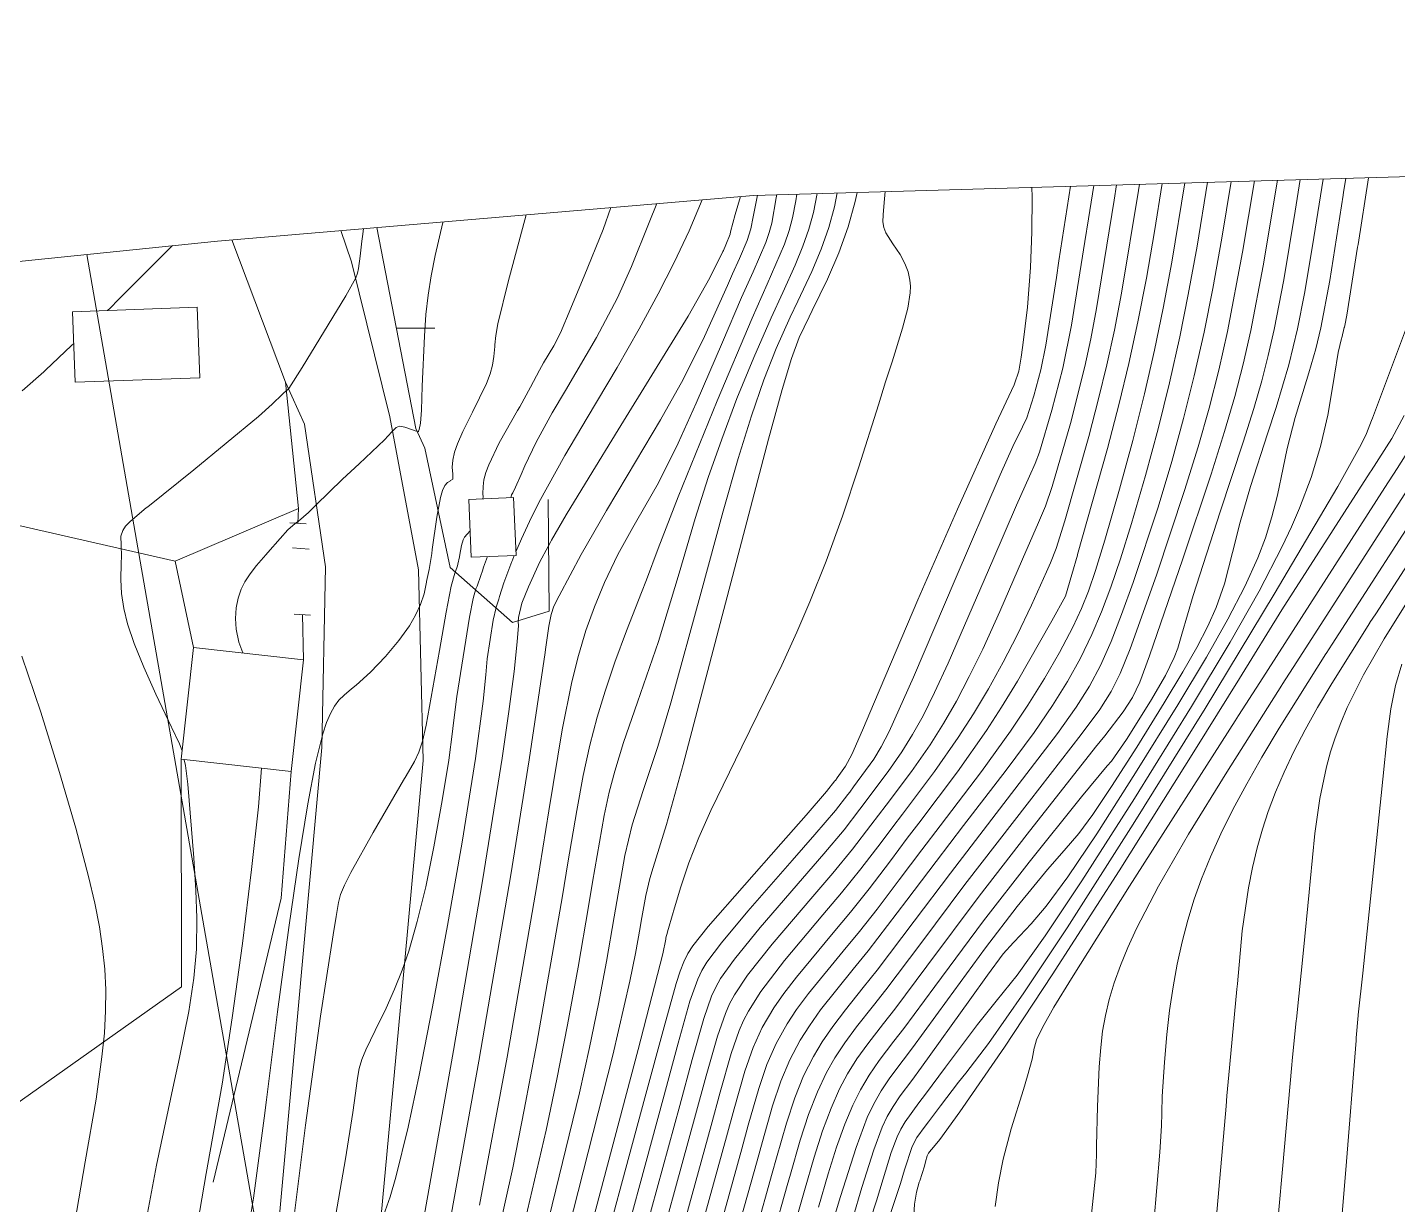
# Model space of a CAD drawing. Header units: metres. Extents: x 1233805 to 1234355, y 654698 to 655114.
# Drawn here: x 1234272.36 to 1234313.73, y 655078.77 to 655114.32 of the extents above; entities that cross this region are included whole.
import ezdxf

# ---------------------------------------------------------------- set-up
doc = ezdxf.new("R2010")
doc.units = ezdxf.units.M

msp = doc.modelspace()

# ---------------------------------------------------------------- linework, layer by layer
at = {"layer": 'ИИ_ГОРИЗОНТАЛИ_ОСН', "lineweight": 0}
for points, elevation in [([(1234310.791, 655109.72), (1234310.641, 655108.766), (1234310.295, 655106.698), (1234310.005, 655105.19), (1234309.827, 655104.406), (1234309.63, 655103.644), (1234309.388, 655102.811), (1234309.068, 655101.789), (1234308.377, 655099.685), (1234307.554, 655097.161), (1234307.212, 655095.993), (1234307.09, 655095.57), (1234306.989, 655095.292), (1234306.722, 655094.741), (1234306.273, 655093.973), (1234305.541, 655092.808), (1234305.087, 655092.161), (1234304.964, 655092.015), (1234304.186, 655091.08), (1234302.605, 655089.109), (1234301.23, 655087.339), (1234299.758, 655085.354), (1234298.819, 655084.084), (1234298.521, 655083.699), (1234298.075, 655083.114), (1234297.771, 655082.674), (1234297.51, 655082.235), (1234297.28, 655081.773), (1234297.042, 655081.2), (1234296.793, 655080.505), (1234296.535, 655079.695), (1234296.245, 655078.693)], 63.5), ([(1234312.164, 655109.759), (1234312.099, 655109.345), (1234312.086, 655109.256), (1234311.68, 655106.671), (1234311.417, 655105.244), (1234311.266, 655104.614), (1234311.05, 655103.889), (1234310.977, 655103.659), (1234310.636, 655102.538), (1234310.4, 655101.598), (1234310.28, 655101.02), (1234310.105, 655100.189), (1234309.938, 655099.535), (1234309.741, 655098.907), (1234309.51, 655098.296), (1234309.122, 655097.437), (1234308.607, 655096.444), (1234307.959, 655095.301), (1234307.096, 655093.863), (1234305.821, 655091.805), (1234304.646, 655089.968), (1234303.776, 655088.669), (1234303.12, 655087.782), (1234302.669, 655087.249), (1234302.152, 655086.701), (1234302.136, 655086.685), (1234301.822, 655086.335), (1234301.349, 655085.695), (1234300.818, 655084.949), (1234299.355, 655082.913), (1234299.059, 655082.517), (1234298.714, 655082.051), (1234298.499, 655081.733), (1234298.322, 655081.427), (1234298.168, 655081.102), (1234297.912, 655080.416), (1234297.557, 655079.278), (1234297.277, 655078.361)], 64.5), ([(1234312.851, 655109.779), (1234312.535, 655107.76), (1234312.523, 655107.683), (1234312.2, 655105.624), (1234312.133, 655105.315), (1234312.123, 655105.27), (1234312.119, 655105.252), (1234312.042, 655104.939), (1234312.036, 655104.919), (1234311.938, 655104.501), (1234311.823, 655103.817), (1234311.802, 655103.682), (1234311.62, 655102.611), (1234311.4, 655101.663), (1234311.117, 655100.723), (1234310.771, 655099.797), (1234310.529, 655099.238), (1234310.245, 655098.637), (1234309.55, 655097.295), (1234308.674, 655095.751), (1234307.507, 655093.808), (1234305.785, 655091.029), (1234304.199, 655088.547), (1234303.087, 655086.878), (1234302.24, 655085.694), (1234301.611, 655084.907), (1234301.044, 655084.204), (1234300.083, 655082.921), (1234299.471, 655082.097), (1234299.278, 655081.843), (1234298.861, 655081.27), (1234298.732, 655081.048), (1234298.621, 655080.813), (1234298.444, 655080.336), (1234298.201, 655079.547), (1234298, 655078.883), (1234297.635, 655077.771)], 65), ([(1234296.813, 655109.319), (1234296.726, 655108.898), (1234296.553, 655108.271), (1234296.325, 655107.625), (1234296.04, 655106.947), (1234295.62, 655106.055), (1234295.386, 655105.566), (1234294.964, 655104.623), (1234294.594, 655103.677), (1234294.22, 655102.59), (1234293.824, 655101.302), (1234293.37, 655099.704), (1234292.706, 655097.262), (1234291.786, 655093.918), (1234291.39, 655092.6), (1234290.954, 655091.27), (1234290.621, 655090.237), (1234290.399, 655089.311), (1234290.155, 655087.915), (1234290.079, 655087.456), (1234289.846, 655086.112), (1234289.604, 655084.833), (1234289.33, 655083.514), (1234289.025, 655082.146), (1234288, 655077.938)], 56.5), ([(1234297.412, 655109.336), (1234297.356, 655109.063), (1234297.143, 655108.294), (1234296.864, 655107.51), (1234296.52, 655106.711), (1234296.055, 655105.769), (1234295.959, 655105.58), (1234295.663, 655104.952), (1234295.428, 655104.32), (1234295.145, 655103.385), (1234294.733, 655101.881), (1234293.597, 655097.543), (1234292.156, 655092.06), (1234291.652, 655090.244), (1234291.257, 655088.949), (1234291.152, 655088.613), (1234291.028, 655088.104), (1234290.891, 655087.326), (1234290.859, 655087.139), (1234290.72, 655086.35), (1234290.548, 655085.509), (1234290.031, 655083.279), (1234288.545, 655077.424)], 57), ([(1234298.261, 655109.361), (1234298.23, 655109.03), (1234298.194, 655108.658), (1234298.191, 655108.446), (1234298.218, 655108.275), (1234298.283, 655108.112), (1234298.493, 655107.782), (1234298.707, 655107.455), (1234298.849, 655107.19), (1234298.948, 655106.934), (1234299.004, 655106.683), (1234299.018, 655106.5), (1234299.012, 655106.302), (1234298.939, 655105.837), (1234298.782, 655105.237), (1234298.466, 655104.223), (1234298.272, 655103.612), (1234298.056, 655102.92), (1234297.463, 655101.044), (1234296.965, 655099.561), (1234296.473, 655098.203), (1234295.987, 655096.973), (1234295.59, 655096.05), (1234295.137, 655095.057), (1234293.933, 655092.59), (1234292.994, 655090.667), (1234292.635, 655089.853), (1234292.331, 655089.083), (1234292.084, 655088.365), (1234291.871, 655087.63), (1234291.858, 655087.583), (1234291.686, 655087), (1234291.682, 655086.989), (1234291.64, 655086.821), (1234291.633, 655086.783), (1234291.544, 655086.337), (1234290.804, 655083.455), (1234288.725, 655075.628)], 57.5), ([(1234303.849, 655109.521), (1234303.505, 655107.27), (1234303.427, 655106.768), (1234303.339, 655106.195), (1234303.105, 655104.718), (1234302.959, 655103.981), (1234302.75, 655103.19), (1234302.531, 655102.526), (1234302.403, 655102.253), (1234302.117, 655101.663), (1234301.732, 655100.807), (1234300.376, 655097.643), (1234299.115, 655094.695), (1234298.374, 655093.054), (1234298.135, 655092.591), (1234297.911, 655092.222), (1234297.304, 655091.379), (1234297.188, 655091.226), (1234297.134, 655091.154), (1234296.755, 655090.67), (1234296.136, 655089.943), (1234295.449, 655089.157), (1234294.115, 655087.624), (1234293.312, 655086.672), (1234292.869, 655086.083), (1234292.723, 655085.838), (1234292.598, 655085.578), (1234292.363, 655084.914), (1234292.007, 655083.642), (1234291.553, 655081.961), (1234289.95, 655076.064)], 58.5), ([(1234304.558, 655109.541), (1234304.398, 655108.537), (1234304.29, 655107.851), (1234303.882, 655105.327), (1234303.623, 655104.029), (1234303.295, 655102.754), (1234302.913, 655101.489), (1234302.788, 655101.143), (1234302.619, 655100.766), (1234302.224, 655099.891), (1234301.509, 655098.23), (1234300.158, 655095.12), (1234299.748, 655094.23), (1234299.401, 655093.529), (1234299.087, 655092.959), (1234298.763, 655092.438), (1234298.352, 655091.846), (1234297.798, 655091.107), (1234297.623, 655090.877), (1234297.495, 655090.707), (1234297.017, 655090.089), (1234296.405, 655089.358), (1234295.764, 655088.618), (1234294.483, 655087.13), (1234293.709, 655086.183), (1234293.289, 655085.591), (1234293.142, 655085.331), (1234293.015, 655085.058), (1234292.778, 655084.384), (1234292.431, 655083.147), (1234292.054, 655081.756), (1234290.521, 655076.14)], 59), ([(1234305.247, 655109.561), (1234305.174, 655109.105), (1234305.105, 655108.67), (1234304.641, 655105.827), (1234304.469, 655104.915), (1234304.287, 655104.077), (1234303.849, 655102.353), (1234303.296, 655100.451), (1234303.099, 655099.859), (1234302.888, 655099.361), (1234302.717, 655098.976), (1234302.404, 655098.255), (1234301.718, 655096.679), (1234301.202, 655095.544), (1234300.797, 655094.711), (1234300.408, 655093.971), (1234300.019, 655093.295), (1234299.614, 655092.654), (1234299.05, 655091.844), (1234298.291, 655090.834), (1234298.057, 655090.527), (1234297.828, 655090.222), (1234297.273, 655089.5), (1234296.673, 655088.772), (1234296.072, 655088.071), (1234294.85, 655086.633), (1234294.106, 655085.693), (1234293.709, 655085.1), (1234293.562, 655084.827), (1234293.432, 655084.54), (1234293.193, 655083.855), (1234292.854, 655082.652), (1234292.535, 655081.474), (1234291.093, 655076.217)], 59.5), ([(1234306.623, 655109.6), (1234306.392, 655108.159), (1234306.145, 655106.744), (1234305.889, 655105.425), (1234305.616, 655104.173), (1234305.322, 655102.958), (1234304.969, 655101.601), (1234304.067, 655098.396), (1234304.061, 655098.375), (1234303.891, 655097.791), (1234303.701, 655097.145), (1234303.289, 655096.393), (1234302.25, 655094.575), (1234301.773, 655093.793), (1234301.318, 655093.086), (1234300.447, 655091.84), (1234299.279, 655090.289), (1234298.926, 655089.828), (1234298.418, 655089.153), (1234297.772, 655088.301), (1234297.209, 655087.6), (1234296.683, 655086.972), (1234295.58, 655085.638), (1234295.201, 655085.142), (1234294.899, 655084.713), (1234294.545, 655084.119), (1234294.269, 655083.511), (1234294.024, 655082.8), (1234293.702, 655081.662), (1234293.47, 655080.809), (1234292.236, 655076.37)], 60.5), ([(1234307.306, 655109.62), (1234306.91, 655107.226), (1234306.65, 655105.836), (1234306.388, 655104.568), (1234306.084, 655103.247), (1234305.732, 655101.843), (1234305.333, 655100.368), (1234304.89, 655098.832), (1234304.611, 655097.917), (1234304.399, 655097.293), (1234304.186, 655096.764), (1234303.921, 655096.203), (1234303.521, 655095.444), (1234303.065, 655094.651), (1234302.569, 655093.853), (1234302.041, 655093.061), (1234301.169, 655091.85), (1234299.916, 655090.202), (1234299.361, 655089.479), (1234298.678, 655088.571), (1234298.014, 655087.69), (1234297.478, 655087.014), (1234296.987, 655086.423), (1234295.945, 655085.14), (1234295.585, 655084.654), (1234295.296, 655084.223), (1234294.963, 655083.63), (1234294.688, 655083.001), (1234294.441, 655082.274), (1234294.126, 655081.168), (1234293.93, 655080.452), (1234293.277, 655078.08)], 61), ([(1234307.992, 655109.64), (1234307.676, 655107.713), (1234307.41, 655106.256), (1234307.154, 655104.972), (1234306.847, 655103.587), (1234306.503, 655102.194), (1234306.122, 655100.79), (1234305.693, 655099.332), (1234305.36, 655098.271), (1234305.068, 655097.41), (1234304.788, 655096.666), (1234304.5, 655095.987), (1234304.152, 655095.265), (1234303.766, 655094.567), (1234303.308, 655093.836), (1234302.752, 655093.027), (1234301.911, 655091.885), (1234300.628, 655090.212), (1234299.795, 655089.13), (1234298.917, 655087.96), (1234297.746, 655086.428), (1234297.292, 655085.874), (1234296.31, 655084.644), (1234295.97, 655084.168), (1234295.693, 655083.733), (1234295.379, 655083.142), (1234295.107, 655082.494), (1234294.857, 655081.751), (1234294.55, 655080.673), (1234294.389, 655080.086), (1234293.813, 655078.011)], 61.5), ([(1234309.407, 655109.68), (1234309.05, 655107.531), (1234308.592, 655105.137), (1234308.329, 655103.962), (1234308.039, 655102.824), (1234307.708, 655101.653), (1234307.299, 655100.331), (1234306.452, 655097.776), (1234305.659, 655095.555), (1234305.356, 655094.802), (1234305.084, 655094.261), (1234304.738, 655093.721), (1234304.175, 655092.959), (1234302.613, 655090.945), (1234300.664, 655088.431), (1234299.336, 655086.656), (1234298.282, 655085.256), (1234297.904, 655084.782), (1234297.395, 655084.138), (1234297.04, 655083.655), (1234296.739, 655083.197), (1234296.486, 655082.753), (1234296.211, 655082.168), (1234295.948, 655081.491), (1234295.693, 655080.712), (1234295.397, 655079.683), (1234295.304, 655079.346), (1234294.888, 655077.874)], 62.5), ([(1234310.103, 655109.7), (1234309.672, 655107.115), (1234309.299, 655105.164), (1234309.07, 655104.151), (1234308.815, 655103.171), (1234308.507, 655102.112), (1234308.102, 655100.83), (1234307.25, 655098.269), (1234306.239, 655095.34), (1234305.948, 655094.547), (1234305.729, 655094.084), (1234305.444, 655093.648), (1234304.887, 655092.925), (1234304.613, 655092.579), (1234302.545, 655089.951), (1234301.099, 655088.081), (1234299.517, 655085.964), (1234298.55, 655084.67), (1234298.212, 655084.239), (1234297.735, 655083.625), (1234297.406, 655083.164), (1234297.124, 655082.715), (1234296.883, 655082.263), (1234296.626, 655081.683), (1234296.37, 655080.995), (1234296.113, 655080.2), (1234295.821, 655079.188), (1234295.763, 655078.982), (1234295.428, 655077.812)], 63), ([(1234294.401, 655109.25), (1234294.273, 655108.597), (1234294.205, 655108.238), (1234294.093, 655107.883), (1234293.858, 655107.341), (1234293.649, 655106.872), (1234293.496, 655106.521), (1234292.805, 655104.979), (1234292.156, 655103.682), (1234291.477, 655102.466), (1234290.471, 655100.775), (1234289.843, 655099.725), (1234289.084, 655098.403), (1234288.413, 655097.156), (1234288.258, 655096.837), (1234288.175, 655096.583), (1234288.105, 655096.231), (1234288.001, 655095.527), (1234287.989, 655095.437), (1234287.512, 655092.196), (1234286.957, 655088.725), (1234285.991, 655083.096), (1234284.999, 655077.615)], 54.5), ([(1234294.985, 655109.267), (1234294.97, 655109.174), (1234294.835, 655108.403), (1234294.758, 655108.122), (1234294.653, 655107.823), (1234294.269, 655106.935), (1234293.924, 655106.159), (1234293.343, 655104.809), (1234292.552, 655102.972), (1234292.006, 655101.763), (1234291.41, 655100.569), (1234290.76, 655099.425), (1234290.638, 655099.22), (1234290.185, 655098.404), (1234289.785, 655097.554), (1234289.481, 655096.821), (1234289.224, 655096.1), (1234288.996, 655095.346), (1234288.796, 655094.552), (1234288.509, 655093.103), (1234288.103, 655090.653), (1234287.738, 655088.408), (1234286.84, 655083.219), (1234286.005, 655078.748)], 55), ([(1234295.594, 655109.284), (1234295.565, 655109.081), (1234295.465, 655108.568), (1234295.359, 655108.18), (1234295.215, 655107.77), (1234294.696, 655106.565), (1234294.239, 655105.537), (1234293.182, 655103.04), (1234292.005, 655100.143), (1234291.407, 655098.585), (1234291.047, 655097.635), (1234290.897, 655097.255), (1234290.443, 655096.09), (1234290.096, 655095.144), (1234289.8, 655094.275), (1234289.56, 655093.485), (1234289.341, 655092.642), (1234289.141, 655091.723), (1234288.946, 655090.671), (1234288.681, 655089.083), (1234288.518, 655088.091), (1234287.741, 655083.638), (1234287.363, 655081.632), (1234287.012, 655079.881), (1234286.302, 655076.67)], 55.5), ([(1234291.368, 655108.998), (1234291.137, 655108.428), (1234290.6, 655107.097), (1234290.172, 655106.154), (1234289.54, 655104.958), (1234288.606, 655103.356), (1234288.203, 655102.677), (1234287.716, 655101.797), (1234287.377, 655101.079), (1234287.263, 655100.813), (1234287.096, 655100.431), (1234287.011, 655100.264), (1234286.977, 655100.197), (1234286.964, 655100.153), (1234286.951, 655100.114)], 53), ([(1234292.737, 655109.115), (1234292.336, 655108.173), (1234291.889, 655107.215), (1234291.406, 655106.267), (1234290.831, 655105.212), (1234290.163, 655104.044), (1234289.265, 655102.527), (1234288.59, 655101.386), (1234287.805, 655099.975), (1234287.515, 655099.399), (1234287.273, 655098.869), (1234287.108, 655098.485), (1234287.107, 655098.482)], 53.5), ([(1234289.974, 655108.879), (1234289.741, 655108.211), (1234289.167, 655106.803), (1234289.038, 655106.498), (1234288.771, 655105.838), (1234288.454, 655105.092), (1234288.249, 655104.704), (1234287.946, 655104.184), (1234287.817, 655103.967), (1234287.55, 655103.453), (1234287.549, 655103.451), (1234287.228, 655102.861), (1234287.161, 655102.747), (1234286.606, 655101.768), (1234286.287, 655101.109), (1234286.201, 655100.872), (1234286.145, 655100.653), (1234286.117, 655100.453), (1234286.114, 655100.234), (1234286.115, 655100.141), (1234286.106, 655100.079)], 52.5), ([(1234282.506, 655108.243), (1234282.485, 655108.076), (1234282.456, 655107.859), (1234282.402, 655107.407), (1234282.358, 655107.039), (1234282.328, 655106.895), (1234282.274, 655106.757), (1234281.969, 655106.213), (1234280.656, 655104.043), (1234280.255, 655103.414), (1234280.221, 655103.384), (1234280.105, 655103.278), (1234280.066, 655103.238), (1234279.751, 655102.935), (1234279.335, 655102.569), (1234277.38, 655100.961), (1234275.993, 655099.843), (1234275.947, 655099.806), (1234275.458, 655099.397), (1234275.324, 655099.254), (1234275.238, 655099.128), (1234275.183, 655098.95), (1234275.185, 655098.683), (1234275.195, 655098.336), (1234275.186, 655098.136), (1234275.175, 655097.649), (1234275.202, 655097.218), (1234275.272, 655096.771), (1234275.386, 655096.31), (1234275.585, 655095.714), (1234275.871, 655095), (1234276.238, 655094.177), (1234276.713, 655093.187), (1234276.724, 655093.165), (1234276.951, 655092.684), (1234277.028, 655092.472)], 51), ([(1234284.909, 655108.448), (1234284.902, 655108.422), (1234284.669, 655107.429), (1234284.549, 655106.815), (1234284.459, 655106.232), (1234284.393, 655105.646), (1234284.345, 655104.993), (1234284.282, 655103.488), (1234284.254, 655102.76), (1234284.225, 655102.365), (1234284.186, 655102.175), (1234284.184, 655102.17), (1234284.169, 655102.12), (1234284.165, 655102.104), (1234284.037, 655102.14), (1234284.013, 655102.151), (1234283.755, 655102.247), (1234283.589, 655102.273), (1234283.49, 655102.236), (1234283.358, 655102.1), (1234283.144, 655101.866), (1234282.373, 655101.137), (1234281.872, 655100.672), (1234281.063, 655099.887), (1234280.844, 655099.67), (1234280.543, 655099.404), (1234280.442, 655099.338), (1234280.44, 655099.337), (1234280.22, 655099.141), (1234279.993, 655098.881), (1234279.621, 655098.456), (1234279.559, 655098.387), (1234279.278, 655098.067), (1234279.081, 655097.815), (1234278.925, 655097.577), (1234278.81, 655097.351), (1234278.719, 655097.082), (1234278.663, 655096.786), (1234278.643, 655096.468), (1234278.661, 655096.14), (1234278.738, 655095.755), (1234278.868, 655095.425)], 51.5), ([(1234276.738, 655107.728), (1234275.114, 655106.101), (1234274.853, 655105.838), (1234274.781, 655105.767)], 50.5), ([(1234314.118, 655105.573), (1234313.393, 655103.645), (1234312.97, 655102.516), (1234312.943, 655102.445), (1234312.794, 655102.058), (1234312.633, 655101.719), (1234311.922, 655100.452), (1234310.002, 655097.202), (1234307.919, 655093.753), (1234305.75, 655090.253), (1234303.752, 655087.127), (1234302.444, 655085.157), (1234301.378, 655083.631), (1234300.693, 655082.738), (1234300.476, 655082.465), (1234299.929, 655081.745), (1234299.566, 655081.266), (1234299.464, 655081.133), (1234299.215, 655080.794), (1234299.074, 655080.523), (1234298.844, 655079.812), (1234298.723, 655079.405), (1234298.123, 655077.631)], 65.5), ([(1234273.758, 655104.774), (1234273.687, 655104.707), (1234272.909, 655103.968), (1234272.85, 655103.912), (1234272.197, 655103.339)], 50.5), ([(1234314.374, 655102.029), (1234313.715, 655100.998), (1234313.345, 655100.425), (1234309.568, 655094.537), (1234308.927, 655093.536), (1234308.825, 655093.378), (1234305.632, 655088.382), (1234303.881, 655085.594), (1234303.354, 655084.724), (1234303.007, 655084.114), (1234302.824, 655083.742), (1234302.763, 655083.518), (1234302.76, 655083.486), (1234302.701, 655083.155), (1234302.56, 655082.659), (1234302.43, 655082.247), (1234302.061, 655081.056), (1234301.82, 655080.136), (1234301.679, 655079.427), (1234301.583, 655078.711)], 66.5), ([(1234314.13, 655100.513), (1234310.58, 655094.987), (1234310.25, 655094.471), (1234310.238, 655094.452), (1234308.57, 655091.829), (1234307.418, 655089.952), (1234306.511, 655088.38), (1234305.845, 655087.101), (1234305.583, 655086.53), (1234305.36, 655085.984), (1234305.174, 655085.462), (1234305.023, 655084.959), (1234304.909, 655084.48), (1234304.824, 655084.001), (1234304.766, 655083.511), (1234304.724, 655082.923), (1234304.67, 655081.729), (1234304.644, 655080.538), (1234304.643, 655080.292), (1234304.617, 655079.724), (1234304.39, 655077.52)], 67), ([(1234314.883, 655100.548), (1234311.754, 655095.688), (1234311.573, 655095.406), (1234311.568, 655095.397), (1234310.156, 655093.157), (1234309.632, 655092.282), (1234309.174, 655091.478), (1234308.758, 655090.701), (1234308.393, 655089.967), (1234308.078, 655089.27), (1234307.81, 655088.607), (1234307.591, 655087.99), (1234307.396, 655087.354), (1234307.224, 655086.699), (1234307.075, 655086.024), (1234306.951, 655085.339), (1234306.848, 655084.632), (1234306.766, 655083.902), (1234306.696, 655083.066), (1234306.626, 655082.032), (1234306.612, 655081.551), (1234306.613, 655081.529), (1234306.604, 655081.143), (1234306.549, 655080.346), (1234306.186, 655076.079)], 67.5), ([(1234285.726, 655099.113), (1234285.633, 655099.009), (1234285.559, 655098.928), (1234285.513, 655098.845), (1234285.464, 655098.675), (1234285.418, 655098.398), (1234285.408, 655098.334), (1234285.356, 655098.106), (1234285.354, 655098.101), (1234285.331, 655098.032), (1234285.265, 655097.837), (1234285.264, 655097.834), (1234285.157, 655097.439), (1234285.006, 655096.663), (1234284.801, 655095.498), (1234284.396, 655093.248), (1234284.287, 655092.761), (1234284.182, 655092.431), (1234284.047, 655092.143), (1234283.796, 655091.714), (1234283.716, 655091.58), (1234282.796, 655090.007), (1234282.123, 655088.793), (1234281.933, 655088.412), (1234281.816, 655088.127), (1234281.748, 655087.893), (1234281.698, 655087.589), (1234281.68, 655087.469), (1234281.591, 655086.914), (1234281.21, 655084.458), (1234280.758, 655081.161), (1234280.357, 655077.944)], 52.5), ([(1234286.254, 655098.336), (1234286.133, 655098.022), (1234286.097, 655097.91), (1234286.051, 655097.766), (1234285.934, 655097.445), (1234285.903, 655097.362), (1234285.818, 655097.072), (1234285.709, 655096.509), (1234285.321, 655094.114), (1234285.212, 655093.24), (1234285.193, 655093.051), (1234285.083, 655092.191), (1234284.887, 655090.969), (1234284.635, 655089.575), (1234284.385, 655088.364), (1234284.13, 655087.312), (1234283.873, 655086.424), (1234283.673, 655085.849), (1234283.445, 655085.276), (1234283.189, 655084.702), (1234282.857, 655084.021), (1234282.576, 655083.44), (1234282.46, 655083.149), (1234282.38, 655082.875), (1234282.324, 655082.582), (1234282.264, 655082.134), (1234282.187, 655081.547), (1234281.964, 655080.144), (1234281.588, 655078.008)], 53), ([(1234287.058, 655098.369), (1234287.003, 655098.228), (1234286.987, 655098.189), (1234286.742, 655097.547), (1234286.616, 655097.135), (1234286.592, 655097.049), (1234286.51, 655096.805), (1234286.509, 655096.803), (1234286.42, 655096.418), (1234286.244, 655095.244), (1234286.199, 655094.77), (1234286.122, 655093.974), (1234285.889, 655092.236), (1234285.481, 655089.707), (1234285.042, 655087.193), (1234284.591, 655084.735), (1234284.192, 655082.678), (1234283.859, 655081.102), (1234283.485, 655079.59), (1234283.308, 655078.996), (1234283.115, 655078.432)], 53.5), ([(1234314.215, 655097.269), (1234313.323, 655095.848), (1234312.703, 655094.769), (1234312.211, 655093.778), (1234312.012, 655093.312), (1234311.842, 655092.863), (1234311.704, 655092.436), (1234311.581, 655091.991), (1234311.379, 655091.033), (1234311.228, 655089.971), (1234311.087, 655088.521), (1234311.059, 655088.2), (1234310.893, 655086.448), (1234310.673, 655084.371), (1234310.668, 655084.322), (1234310.544, 655083.105), (1234310.534, 655082.99), (1234310.257, 655079.838), (1234310.038, 655077.377), (1234309.502, 655071.333), (1234309.234, 655068.216), (1234309.017, 655065.463), (1234308.737, 655061.556)], 68.5), ([(1234272.194, 655095.325), (1234272.761, 655093.634), (1234273.329, 655091.818), (1234273.82, 655090.132), (1234274.203, 655088.678), (1234274.391, 655087.867), (1234274.531, 655087.154), (1234274.631, 655086.498), (1234274.694, 655085.872), (1234274.724, 655085.25), (1234274.72, 655084.615), (1234274.683, 655083.947), (1234274.611, 655083.225), (1234274.43, 655081.95), (1234274.104, 655080.058), (1234273.723, 655077.819)], 50.5), ([(1234313.859, 655095.084), (1234313.67, 655094.447), (1234313.526, 655093.735), (1234313.412, 655092.9), (1234313.285, 655091.617), (1234313.239, 655091.125), (1234312.681, 655085.751), (1234312.541, 655084.499), (1234312.538, 655084.472), (1234312.484, 655083.806), (1234312.477, 655083.722), (1234312.165, 655079.818), (1234311.392, 655070.55), (1234311.2, 655068.446), (1234311.071, 655067.25), (1234311.07, 655067.248), (1234310.969, 655066.358), (1234310.738, 655063.834), (1234310.593, 655061.705)], 69), ([(1234277.097, 655092.203), (1234277.133, 655092.031), (1234277.2, 655091.463), (1234277.387, 655089.24), (1234277.444, 655088.254), (1234277.472, 655087.422), (1234277.462, 655086.479), (1234277.387, 655085.606), (1234277.229, 655084.597), (1234276.95, 655083.205), (1234276.75, 655082.279), (1234276.258, 655079.952), (1234275.923, 655078.182)], 51), ([(1234279.427, 655091.942), (1234279.332, 655090.779), (1234279.129, 655088.89), (1234278.851, 655086.653), (1234278.542, 655084.41), (1234278.235, 655082.406), (1234277.76, 655079.709), (1234277.43, 655077.823)], 51.5)]:
    msp.add_lwpolyline(points, dxfattribs=dict(at, elevation=elevation))
at = {"layer": 'ИИ_ГОРИЗОНТАЛИ_УТОЛЩ', "lineweight": 0}
for points, elevation in [([(1234311.478, 655109.739), (1234311.161, 655107.719), (1234310.917, 655106.282), (1234310.711, 655105.217), (1234310.448, 655104.129), (1234310.059, 655102.839), (1234309.802, 655102.046), (1234309.292, 655100.453), (1234308.977, 655099.379), (1234308.746, 655098.457), (1234308.502, 655097.51), (1234308.25, 655096.794), (1234307.998, 655096.237), (1234307.664, 655095.592), (1234307.244, 655094.851), (1234306.684, 655093.918), (1234305.856, 655092.581), (1234305.094, 655091.388), (1234304.528, 655090.545), (1234304.103, 655089.971), (1234303.664, 655089.46), (1234303.161, 655088.883), (1234302.247, 655087.765), (1234301.289, 655086.517), (1234300.143, 655084.945), (1234299.087, 655083.498), (1234298.806, 655083.128), (1234298.402, 655082.591), (1234298.138, 655082.2), (1234297.914, 655081.81), (1234297.715, 655081.392), (1234297.38, 655080.495), (1234296.913, 655079.009), (1234296.553, 655077.84)], 64), ([(1234296.203, 655109.302), (1234296.095, 655108.733), (1234295.957, 655108.23), (1234295.774, 655107.707), (1234295.537, 655107.136), (1234295.164, 655106.317), (1234294.812, 655105.551), (1234294.291, 655104.353), (1234293.784, 655103.108), (1234293.322, 655101.887), (1234292.914, 655100.722), (1234292.522, 655099.49), (1234292.035, 655097.837), (1234291.417, 655095.776), (1234290.784, 655093.937), (1234290.358, 655092.719), (1234290.091, 655091.861), (1234289.923, 655091.218), (1234289.77, 655090.517), (1234289.418, 655088.499), (1234289.299, 655087.773), (1234288.984, 655085.936), (1234288.666, 655084.198), (1234288.344, 655082.556), (1234288.018, 655081.013), (1234287.174, 655077.388)], 56), ([(1234302.688, 655109.487), (1234302.696, 655109.198), (1234302.686, 655108.144), (1234302.646, 655107.064), (1234302.557, 655105.865), (1234302.415, 655104.718), (1234302.406, 655104.654), (1234302.364, 655104.36), (1234302.295, 655103.933), (1234302.167, 655103.552), (1234302.149, 655103.519), (1234301.595, 655102.346), (1234300.447, 655099.773), (1234299.248, 655097.03), (1234297.935, 655093.946), (1234297.575, 655093.095), (1234297.251, 655092.36), (1234297.059, 655092.005), (1234296.809, 655091.651), (1234296.754, 655091.576), (1234296.743, 655091.561), (1234296.486, 655091.241), (1234295.868, 655090.529), (1234295.105, 655089.663), (1234292.916, 655087.162), (1234292.448, 655086.577), (1234292.304, 655086.346), (1234292.182, 655086.101), (1234292.069, 655085.813), (1234291.949, 655085.445), (1234291.583, 655084.137), (1234291.003, 655081.989), (1234289.379, 655075.987)], 58), ([(1234305.935, 655109.581), (1234305.905, 655109.389), (1234305.395, 655106.297), (1234305.18, 655105.177), (1234304.952, 655104.125), (1234304.704, 655103.104), (1234304.407, 655101.968), (1234303.678, 655099.413), (1234303.422, 655098.585), (1234303.249, 655098.152), (1234303.209, 655098.06), (1234303.129, 655097.878), (1234302.681, 655096.873), (1234302.246, 655095.968), (1234301.821, 655095.151), (1234301.375, 655094.347), (1234300.921, 655093.583), (1234300.466, 655092.87), (1234299.749, 655091.842), (1234298.785, 655090.561), (1234298.492, 655090.178), (1234298.135, 655089.704), (1234297.525, 655088.904), (1234296.941, 655088.186), (1234296.378, 655087.522), (1234295.215, 655086.135), (1234294.503, 655085.203), (1234294.127, 655084.609), (1234293.981, 655084.324), (1234293.85, 655084.024), (1234293.609, 655083.327), (1234293.278, 655082.157), (1234293.005, 655081.153), (1234291.664, 655076.294)], 60), ([(1234308.71, 655109.66), (1234308.428, 655107.949), (1234308.15, 655106.431), (1234307.886, 655105.11), (1234307.592, 655103.793), (1234307.27, 655102.504), (1234306.913, 655101.212), (1234306.496, 655099.831), (1234305.747, 655097.555), (1234305.398, 655096.586), (1234305.08, 655095.771), (1234304.759, 655095.043), (1234304.432, 655094.426), (1234304.028, 655093.786), (1234303.464, 655092.993), (1234301.482, 655090.402), (1234300.23, 655088.78), (1234299.136, 655087.322), (1234298.014, 655085.842), (1234297.598, 655085.327), (1234297.056, 655084.653), (1234296.675, 655084.149), (1234296.354, 655083.682), (1234296.09, 655083.243), (1234295.795, 655082.654), (1234295.527, 655081.99), (1234295.275, 655081.23), (1234294.973, 655080.178), (1234294.846, 655079.716), (1234294.35, 655077.941)], 62), ([(1234293.888, 655109.213), (1234293.724, 655108.671), (1234293.59, 655108.143), (1234293.575, 655108.073), (1234293.448, 655107.747), (1234293.374, 655107.584), (1234293.358, 655107.548), (1234292.967, 655106.757), (1234292.305, 655105.601), (1234290.197, 655102.161), (1234289.316, 655100.735), (1234288.629, 655099.602), (1234288.186, 655098.834), (1234288.161, 655098.79), (1234288.08, 655098.645), (1234287.831, 655098.18), (1234287.485, 655097.422), (1234287.29, 655096.928), (1234287.187, 655096.497), (1234287.18, 655096.369), (1234287.182, 655096.258), (1234287.151, 655095.757), (1234287.053, 655094.863), (1234286.898, 655093.663), (1234286.694, 655092.252), (1234286.109, 655088.601), (1234285.22, 655083.424), (1234283.992, 655076.482)], 54), ([(1234287.416, 655108.661), (1234286.87, 655106.633), (1234286.562, 655105.366), (1234286.499, 655105.017), (1234286.471, 655104.728), (1234286.469, 655104.679), (1234286.445, 655104.377), (1234286.402, 655104.121), (1234286.328, 655103.853), (1234286.222, 655103.568), (1234285.8, 655102.695), (1234285.51, 655102.116), (1234285.344, 655101.738), (1234285.259, 655101.486), (1234285.207, 655101.253), (1234285.188, 655101.041), (1234285.2, 655100.828), (1234285.203, 655100.803), (1234285.2, 655100.677), (1234285.132, 655100.63), (1234285.131, 655100.629), (1234285.041, 655100.578), (1234284.965, 655100.481), (1234284.895, 655100.329), (1234284.832, 655100.122), (1234284.717, 655099.524), (1234284.582, 655098.551), (1234284.566, 655098.428), (1234284.491, 655097.948), (1234284.49, 655097.944), (1234284.413, 655097.583), (1234284.411, 655097.568), (1234284.334, 655097.212), (1234284.228, 655096.89), (1234284.081, 655096.567), (1234283.894, 655096.244), (1234283.577, 655095.8), (1234283.171, 655095.317), (1234282.718, 655094.844), (1234282.287, 655094.455), (1234282.142, 655094.339), (1234281.919, 655094.155), (1234281.766, 655093.998), (1234281.632, 655093.816), (1234281.512, 655093.598), (1234281.394, 655093.321), (1234281.281, 655092.984), (1234281.058, 655092.097), (1234280.822, 655090.869), (1234280.552, 655089.209), (1234280.25, 655087.134), (1234279.908, 655084.588), (1234279.573, 655081.932), (1234279.505, 655081.373), (1234279.182, 655078.959), (1234279.076, 655078.295)], 52), ([(1234313.932, 655102.595), (1234313.553, 655101.902), (1234312.934, 655100.93), (1234312.904, 655100.882), (1234310.239, 655096.726), (1234308.952, 655094.652), (1234307.632, 655092.519), (1234305.322, 655088.849), (1234303.305, 655085.707), (1234301.86, 655083.525), (1234300.517, 655081.568), (1234299.91, 655080.73), (1234299.907, 655080.727), (1234299.816, 655080.618), (1234299.662, 655080.434), (1234299.651, 655080.422), (1234299.569, 655080.318), (1234299.527, 655080.234), (1234299.48, 655080.062), (1234299.446, 655079.926), (1234299.303, 655079.486), (1234299.289, 655079.445), (1234299.203, 655079.142), (1234299.148, 655078.776), (1234299.115, 655078.289)], 66), ([(1234315.598, 655100.538), (1234313.07, 655096.612), (1234312.897, 655096.341), (1234312.892, 655096.334), (1234311.74, 655094.5), (1234311.313, 655093.776), (1234310.939, 655093.106), (1234310.599, 655092.45), (1234310.302, 655091.825), (1234310.044, 655091.223), (1234309.826, 655090.642), (1234309.65, 655090.102), (1234309.493, 655089.538), (1234309.354, 655088.95), (1234309.232, 655088.334), (1234309.042, 655087.035), (1234308.892, 655085.434), (1234308.88, 655085.274), (1234308.667, 655083.006), (1234308.655, 655082.893), (1234308.576, 655082.052), (1234308.55, 655081.738), (1234308.221, 655077.959)], 68)]:
    msp.add_lwpolyline(points, dxfattribs=dict(at, elevation=elevation))
at = {"layer": 'ИИ_ДОРОГИ_АД', "lineweight": 0}
msp.add_lwpolyline([(1234281.827, 655108.185), (1234282.145, 655107.234), (1234283.298, 655102.555), (1234284.171, 655097.94), (1234284.306, 655092.175), (1234283.743, 655086.024), (1234282.906, 655077.029), (1234279.872, 655077.325), (1234280.918, 655088.9), (1234281.252, 655092.571), (1234281.358, 655098.025), (1234280.722, 655102.336), (1234280.154, 655103.607)], dxfattribs=at)
at = {"layer": 'ИИ_ЛЭП_ВН', "lineweight": 0}
msp.add_lwpolyline([(1234274.151, 655107.462), (1234275.649, 655098.828), (1234279.258, 655078.184), (1234272.827, 655042.58), (1234274.667, 655026.783)], dxfattribs=at)
at = {"layer": 'ИИ_ОГРАДЫ', "lineweight": 0}
for points in [[(1234282.906, 655108.277), (1234284.086, 655102.208), (1234284.358, 655101.609), (1234285.122, 655098.01), (1234287.01, 655096.341), (1234288.117, 655096.685), (1234288.081, 655100.061)], [(1234280.54, 655099.788), (1234280.154, 655103.607), (1234278.53, 655107.904)], [(1234256.383, 655107.351), (1234256.313, 655106.895), (1234255.624, 655103.52), (1234262.534, 655102.27), (1234266.891, 655100.459), (1234276.822, 655098.203), (1234280.54, 655099.788)], [(1234280.527, 655099.342), (1234280.54, 655099.788)], [(1234280.278, 655099.36), (1234280.777, 655099.325)], [(1234280.366, 655098.599), (1234280.865, 655098.563)], [(1234280.412, 655096.602), (1234280.911, 655096.567)], [(1234280.7, 655095.22), (1234280.661, 655096.584)], [(1234277.967, 655079.445), (1234280.019, 655088.017), (1234280.322, 655091.842)]]:
    msp.add_lwpolyline(points, dxfattribs=at)
at = {"layer": 'ИИ_СТРОЕНИЕ', "lineweight": 0}
for points in [[(1234273.723, 655105.728), (1234277.487, 655105.866), (1234277.565, 655103.739), (1234273.801, 655103.6), (1234273.723, 655105.728)], [(1234285.687, 655100.062), (1234285.758, 655098.315), (1234287.112, 655098.371), (1234287.04, 655100.118), (1234285.687, 655100.062)], [(1234277.377, 655095.592), (1234276.999, 655092.214), (1234280.322, 655091.842), (1234280.7, 655095.22), (1234277.377, 655095.592)]]:
    msp.add_lwpolyline(points, dxfattribs=at)
at = {"layer": 'ИИ_УГОДЬЯ', "lineweight": 0}
for points in [[(1234283.496, 655105.238), (1234284.656, 655105.237)], [(1234255.624, 655103.52), (1234254.438, 655095.525), (1234250.972, 655093.627), (1234254.443, 655088.769), (1234257.867, 655089.081), (1234260.098, 655087.057), (1234259.294, 655083.686), (1234270.441, 655080.692), (1234277.007, 655085.347), (1234276.999, 655092.214)], [(1234276.822, 655098.203), (1234277.377, 655095.592)]]:
    msp.add_lwpolyline(points, dxfattribs=at)
at = {"layer": 'Оформление точек', "color": 41, "lineweight": 0}
msp.add_lwpolyline([(1234283.108, 654912.091), (1234263.065, 654936.588), (1234271.639, 654969.887), (1234262.654, 654978.832), (1234256.669, 655012.818), (1234288.937, 655037.856), (1234333.776, 655050.652), (1234349.327, 655050.821), (1234348.812, 655058.959), (1234353.847, 655093.724), (1234353.334, 655114.319), (1234323.897, 655110.095), (1234294.279, 655109.246), (1234278.101, 655107.867), (1234260.582, 655106.071), (1234251.183, 655108.936), (1234238.712, 655106.566), (1234227.593, 655106.413), (1234221.976, 655100.726), (1234199.442, 655098.648), (1234167.81, 655097.022)], dxfattribs=at)

doc.saveas('drawing.dxf')
